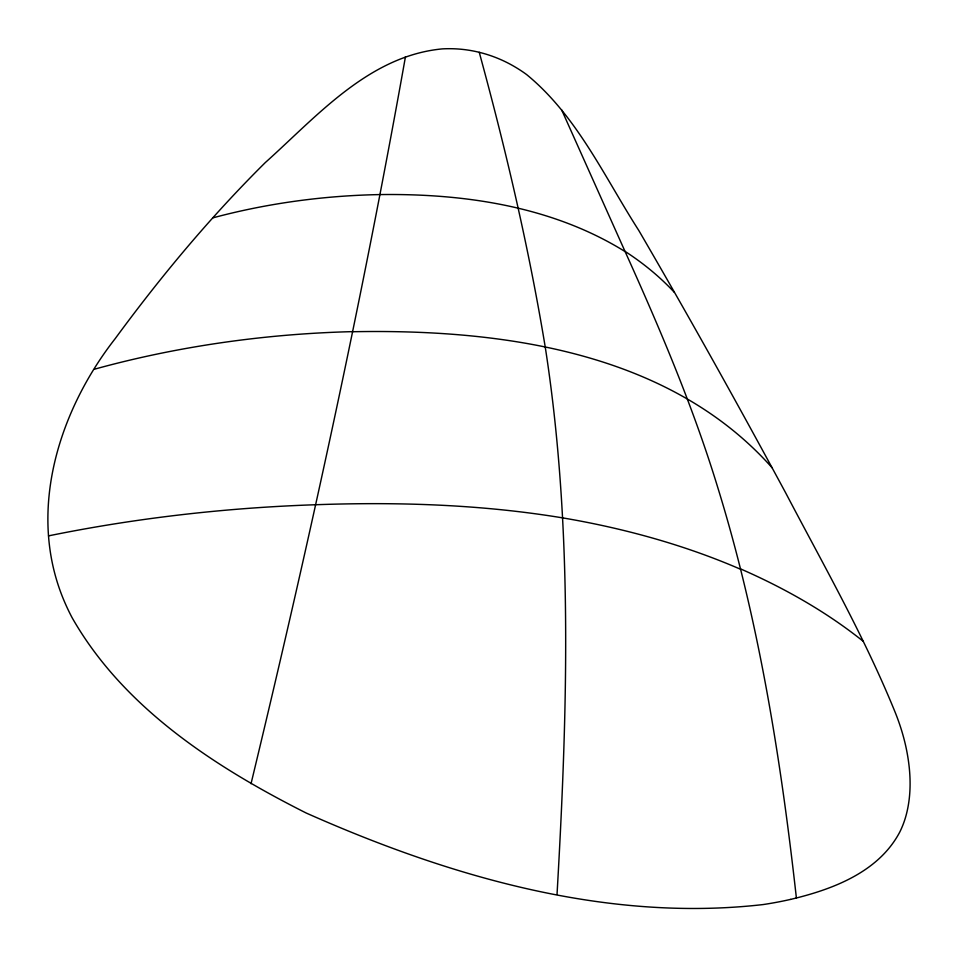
<?xml version="1.0" encoding="UTF-8"?>
<svg xmlns="http://www.w3.org/2000/svg" width="958" height="958" viewBox="0 0 958 958"><rect width="100%" height="100%" fill="white"/><g stroke="black" fill="none" stroke-linecap="round" stroke-linejoin="round"><path stroke-width="1.44" d="M557.029 894.449C567.483 712.285 573.327 528.133 545.258 347.179C528.864 247.763 505.776 149.46 479.239 52.283M405.474 56.666C362.1 300.656 309.087 542.815 251.032 783.716M790.601 899.394C832.37 889.527 878.546 872.283 899.766 832.071A169.782 122.361 31.2 0 0 906.1 815.342C912.124 792.937 910.735 769.178 905.873 746.689A268.24 197.192 28.7 0 0 894.868 711.566C864.068 636.016 823.521 565.016 785.68 492.879C738.079 404.683 689.281 317.11 638.818 230.519C604.414 176.895 576.872 115.667 526.565 74.532A95.68 54.355 17.6 0 0 515.404 67.168C495.741 55.408 473.012 48.798 450.08 48.702A94.722 53.792 17.8 0 0 442.392 48.882C368.794 55.792 316.811 116.445 265.294 162.573C210.461 216.915 160.884 276.407 115.223 338.593C57.887 411.892 26.01 514.35 65.216 603.396A278.383 204.677 16.7 0 0 72.101 617.682C123.642 708.142 215.43 767.262 306.165 813.007C448.416 876.163 606.198 922.578 763.167 904.556A404.048 284.777 24.7 0 0 790.601 899.394M352.748 331.731C500.232 328.917 668.648 351.191 772.112 467.755M796.397 898.017C780.938 759.634 759.059 621.215 717.889 487.909C693.173 406.851 659.954 328.75 625.119 251.607C552.275 206.269 464.175 193.396 379.727 194.582A479.18 321.972 -2 0 0 212.975 217.825M561.699 109.966L625.119 251.607M740.75 568.98A633.98 357.154 -1.9 0 1 862.966 641.106M740.474 569.22A586.751 334.246 -2.3 0 0 562.586 517.871C481.06 504.423 398.109 501.812 315.649 504.734A869.409 455.086 -2 0 0 48.535 535.869M625.239 251.499A322.092 227.489 -2.5 0 1 674.36 292.37M94.435 369.213A670.84 401.821 -2 0 1 352.748 331.624"/></g></svg>
